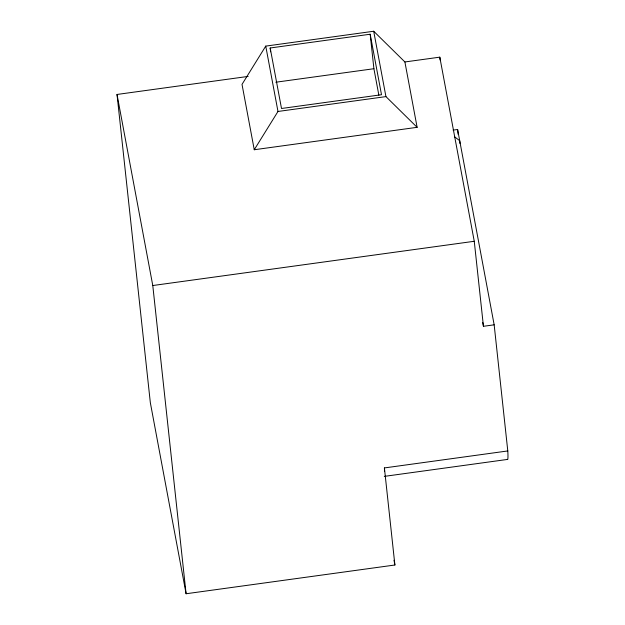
<?xml version="1.0" encoding="UTF-8"?>
<svg xmlns="http://www.w3.org/2000/svg" width="625" height="625" viewBox="0 0 625 625"><rect width="100%" height="100%" fill="white"/><g stroke="black" fill="none" stroke-linecap="round" stroke-linejoin="round"><path stroke-width="0.94" d="M265.75 46.109L242.016 84.383L254.25 149.742L417.125 127.32L404.898 61.961L373.703 31.25L265.75 46.109L277.984 111.469L254.25 149.742M270.188 47.992L370.18 34.227L381.5 94.727L281.508 108.492L270.188 47.992L270.602 51.82M453.141 130.109L457.609 129.492L494.164 324.82L507.789 450.945L384.406 467.93L394.898 565.008L186.094 593.75L150.336 402.68L117.023 94.461L248.141 76.414M404.898 61.961L439.797 57.156L474.258 241.281L483.445 326.297L494.164 324.82M275.836 82.219L373.906 68.719L378.859 95.188M277.984 111.469L385.938 96.609L417.125 127.32M117.023 94.461L152.781 285.531L474.258 241.281M384.289 476.383L507.672 459.398M454.43 136.695L459.703 140.695L460.016 143.609M482.727 322.461L483.445 326.297M373.703 31.25L385.938 96.609M394.008 560.281L394.898 565.008M457.609 129.492L458.133 134.344M439.797 57.156L440.117 60.055M370.18 34.227L373.906 68.719M152.781 285.531L186.094 593.75M384.406 467.93A89.086 3.344 82.2 0 1 384.562 471.273M507.789 450.945A89.086 3.344 82.2 0 1 507.344 459.414"/></g></svg>
